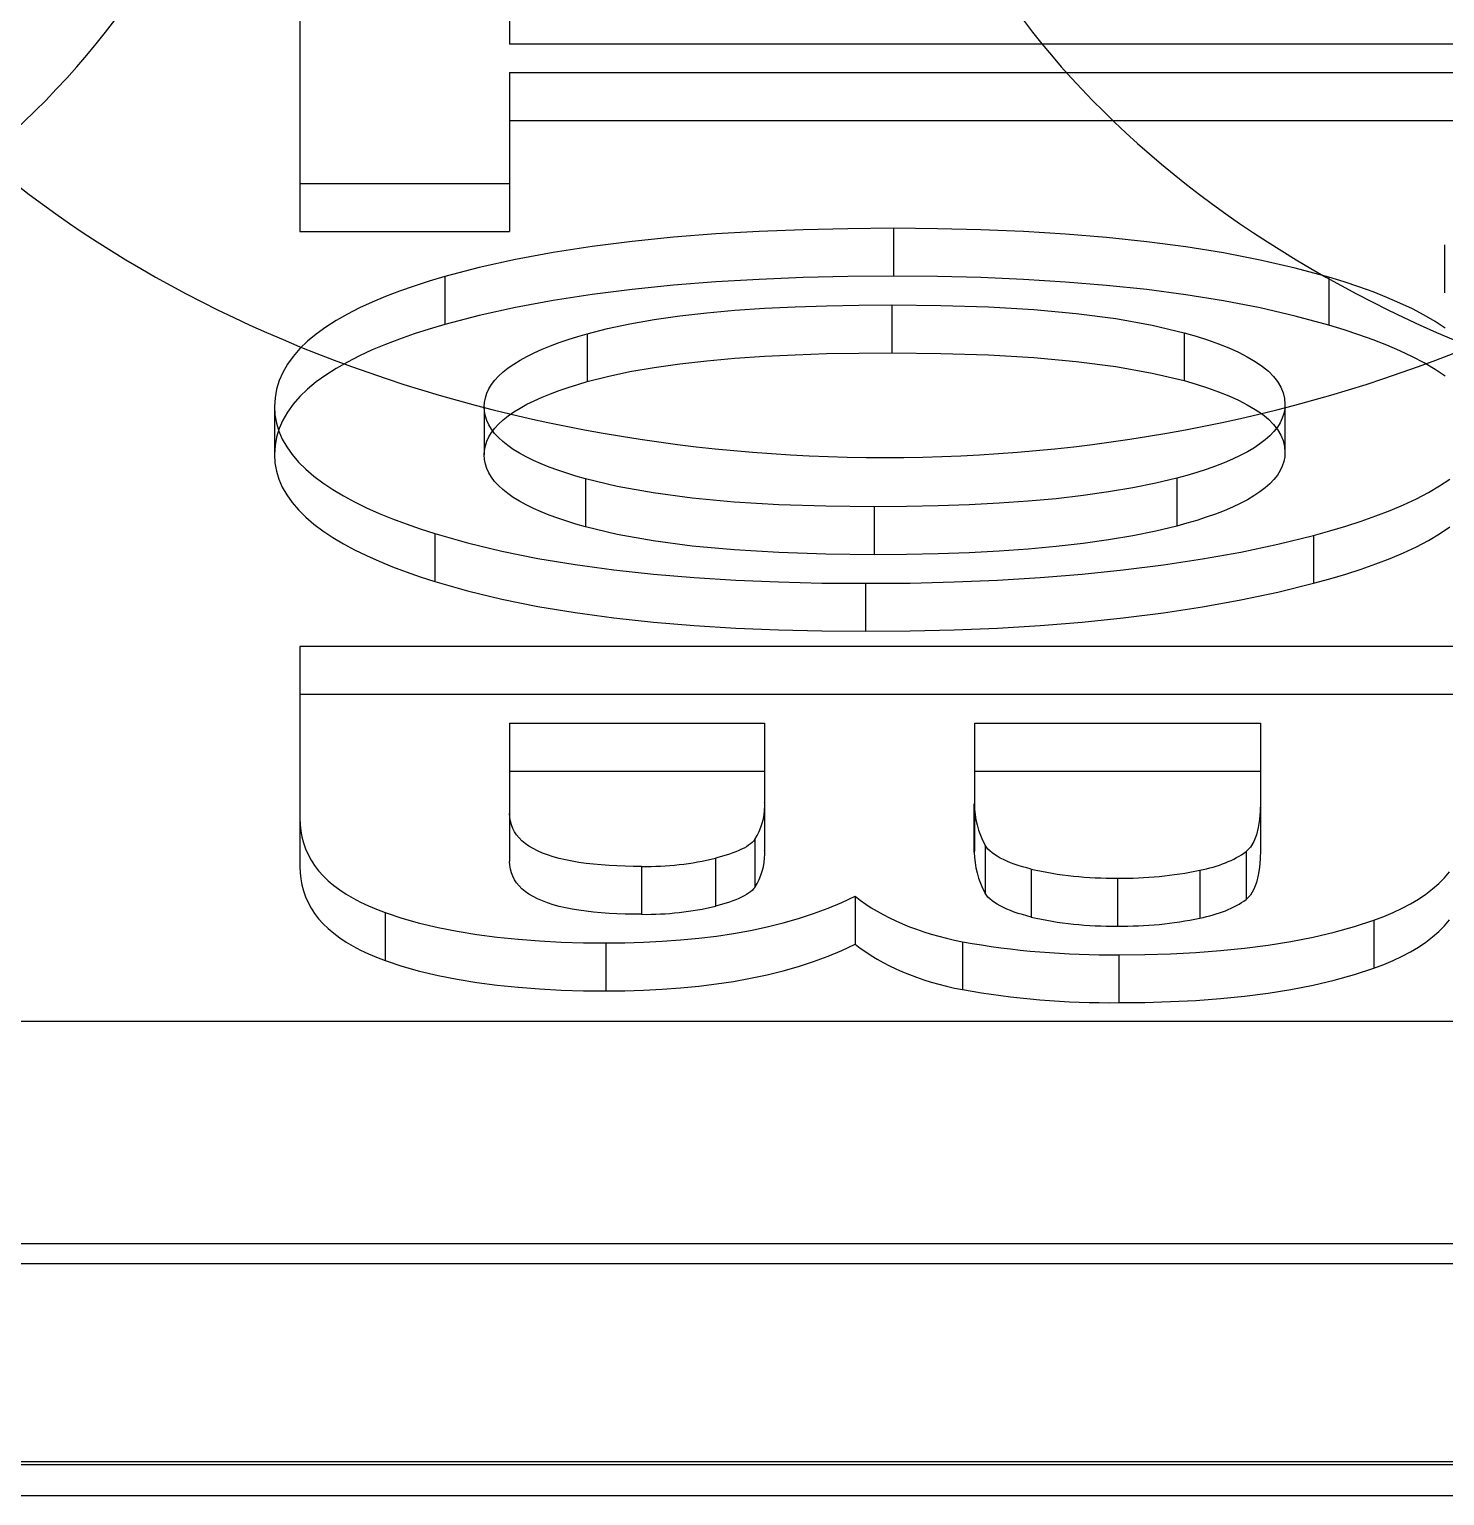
# Model space of a CAD drawing. Extents: x 0 to 171, y 0 to 233.
# Drawn here: x 101.325 to 103.731, y 15.515 to 18.006 of the extents above; entities that cross this region are included whole.
import ezdxf

# ---------------------------------------------------------------- set-up
doc = ezdxf.new("R2010")
doc.units = 0
doc.layers.add('-15N-THT. THIẾT BỊ ĐÓNG MỞ', color=40, linetype='CONTINUOUS')

# ---------------------------------------------------------------- blocks, each defined once
blk = doc.blocks.new('06 - N - SC VSD CHIẾU TRÊN ATV630U75~D11N4')
at = {"layer": '-15N-THT. THIẾT BỊ ĐÓNG MỞ'}
for p, q in [((16.2853, -214.7559), (16.2853, -215.3447)), ((16.6417, -214.7559), (16.6417, -215.026)), ((18.2737, -215.026), (16.6417, -215.026)), ((16.6417, -215.0746), (18.2737, -215.0746)), ((16.6417, -215.0746), (16.6417, -215.3447)), ((16.6417, -215.156), (18.2737, -215.156)), ((16.2853, -215.2632), (16.6417, -215.2632)), ((16.2853, -215.3447), (16.6417, -215.3447)), ((16.9203, -215.3543), (16.8501, -215.3614)), ((16.9922, -215.3486), (16.9203, -215.3543)), ((17.0657, -215.3444), (16.9922, -215.3486)), ((17.1405, -215.3414), (17.0657, -215.3444)), ((17.2165, -215.3397), (17.1405, -215.3414)), ((17.2937, -215.3391), (17.2165, -215.3397)), ((17.3686, -215.3397), (17.2937, -215.3391)), ((17.2937, -215.3391), (17.2937, -215.4205)), ((17.4423, -215.3414), (17.3686, -215.3397)), ((17.5149, -215.3445), (17.4423, -215.3414)), ((17.5862, -215.3488), (17.5149, -215.3445)), ((17.6561, -215.3546), (17.5862, -215.3488)), ((17.7242, -215.3618), (17.6561, -215.3546)), ((16.7155, -215.3803), (16.6515, -215.3922)), ((16.7817, -215.37), (16.7155, -215.3803)), ((16.8501, -215.3614), (16.7817, -215.37)), ((17.7906, -215.3706), (17.7242, -215.3618)), ((17.8549, -215.3809), (17.7906, -215.3706)), ((17.917, -215.393), (17.8549, -215.3809)), ((18.2305, -215.367), (18.2305, -215.4485)), ((16.5901, -215.4058), (16.5313, -215.4212)), ((16.6515, -215.3922), (16.5901, -215.4058)), ((17.9767, -215.4067), (17.917, -215.393)), ((18.0338, -215.4222), (17.9767, -215.4067)), ((16.5049, -215.429), (16.4792, -215.4372)), ((16.5313, -215.4212), (16.5049, -215.429)), ((16.5313, -215.4212), (16.5313, -215.5026)), ((16.9203, -215.4357), (16.8501, -215.4428)), ((16.9922, -215.4301), (16.9203, -215.4357)), ((17.0657, -215.4258), (16.9922, -215.4301)), ((17.1405, -215.4228), (17.0657, -215.4258)), ((17.2165, -215.4211), (17.1405, -215.4228)), ((17.2937, -215.4205), (17.2165, -215.4211)), ((17.3686, -215.4211), (17.2937, -215.4205)), ((17.4423, -215.4229), (17.3686, -215.4211)), ((17.5149, -215.4259), (17.4423, -215.4229)), ((17.5862, -215.4303), (17.5149, -215.4259)), ((17.6561, -215.436), (17.5862, -215.4303)), ((18.0597, -215.4302), (18.0338, -215.4222)), ((18.0338, -215.4222), (18.0338, -215.5037)), ((18.0848, -215.4385), (18.0597, -215.4302)), ((16.4307, -215.4549), (16.408, -215.4644)), ((16.4545, -215.4458), (16.4307, -215.4549)), ((16.4792, -215.4372), (16.4545, -215.4458)), ((16.7817, -215.4515), (16.7155, -215.4617)), ((16.8501, -215.4428), (16.7817, -215.4515)), ((17.7242, -215.4433), (17.6561, -215.436)), ((17.7906, -215.452), (17.7242, -215.4433)), ((17.8549, -215.4624), (17.7906, -215.452)), ((18.109, -215.4472), (18.0848, -215.4385)), ((18.1323, -215.4564), (18.109, -215.4472)), ((18.1545, -215.466), (18.1323, -215.4564)), ((16.3659, -215.4847), (16.3468, -215.4956)), ((16.3863, -215.4743), (16.3659, -215.4847)), ((16.408, -215.4644), (16.3863, -215.4743)), ((16.6515, -215.4736), (16.5901, -215.4872)), ((16.7155, -215.4617), (16.6515, -215.4736)), ((16.9306, -215.4879), (16.9765, -215.4826)), ((16.9765, -215.4826), (17.0246, -215.4783)), ((17.0246, -215.4783), (17.0747, -215.4749)), ((17.0747, -215.4749), (17.1266, -215.4724)), ((17.1266, -215.4724), (17.1801, -215.4706)), ((17.1801, -215.4706), (17.235, -215.4695)), ((17.235, -215.4695), (17.291, -215.4692)), ((17.291, -215.4692), (17.291, -215.5506)), ((17.291, -215.4692), (17.3742, -215.47)), ((17.3742, -215.47), (17.4552, -215.4726)), ((17.4552, -215.4726), (17.5322, -215.4771)), ((17.5322, -215.4771), (17.6043, -215.4837)), ((17.6043, -215.4837), (17.6719, -215.4925)), ((17.917, -215.4744), (17.8549, -215.4624)), ((17.9767, -215.4882), (17.917, -215.4744)), ((18.1756, -215.476), (18.1545, -215.466)), ((18.1955, -215.4864), (18.1756, -215.476)), ((16.3291, -215.5069), (16.3129, -215.5187)), ((16.3468, -215.4956), (16.3291, -215.5069)), ((16.5049, -215.5104), (16.4792, -215.5186)), ((16.5313, -215.5026), (16.5049, -215.5104)), ((16.5901, -215.4872), (16.5313, -215.5026)), ((16.7736, -215.5181), (16.8081, -215.5092)), ((16.8081, -215.5092), (16.8461, -215.5012)), ((16.8461, -215.5012), (16.8871, -215.494)), ((16.8871, -215.494), (16.9306, -215.4879)), ((17.6719, -215.4925), (17.7336, -215.5035)), ((17.7336, -215.5035), (17.7878, -215.5164)), ((18.0338, -215.5037), (17.9767, -215.4882)), ((18.0597, -215.5116), (18.0338, -215.5037)), ((18.2141, -215.4973), (18.1955, -215.4864)), ((18.2314, -215.5086), (18.2141, -215.4973)), ((16.2982, -215.5309), (16.2851, -215.5435)), ((16.3129, -215.5187), (16.2982, -215.5309)), ((16.4545, -215.5273), (16.4307, -215.5363)), ((16.4792, -215.5186), (16.4545, -215.5273)), ((16.711, -215.5387), (16.7259, -215.5332)), ((16.7259, -215.5332), (16.7413, -215.5279)), ((16.7413, -215.5279), (16.7573, -215.5229)), ((16.7573, -215.5229), (16.7736, -215.5181)), ((16.7736, -215.5181), (16.7736, -215.5995)), ((17.7878, -215.5164), (17.7878, -215.5979)), ((17.7878, -215.5164), (17.8081, -215.5223)), ((17.8081, -215.5223), (17.8276, -215.5286)), ((17.8276, -215.5286), (17.8462, -215.5352)), ((17.8462, -215.5352), (17.8638, -215.5422)), ((18.0848, -215.52), (18.0597, -215.5116)), ((18.109, -215.5287), (18.0848, -215.52)), ((18.1323, -215.5378), (18.109, -215.5287)), ((16.2737, -215.5566), (16.264, -215.57)), ((16.2851, -215.5435), (16.2737, -215.5566)), ((16.3863, -215.5558), (16.3659, -215.5662)), ((16.408, -215.5458), (16.3863, -215.5558)), ((16.4307, -215.5363), (16.408, -215.5458)), ((16.6594, -215.563), (16.6709, -215.5567)), ((16.6709, -215.5567), (16.6834, -215.5505)), ((16.6834, -215.5505), (16.6968, -215.5445)), ((16.6968, -215.5445), (16.711, -215.5387)), ((16.9765, -215.5641), (17.0246, -215.5598)), ((17.0246, -215.5598), (17.0747, -215.5564)), ((17.0747, -215.5564), (17.1266, -215.5538)), ((17.1266, -215.5538), (17.1801, -215.552)), ((17.1801, -215.552), (17.235, -215.551)), ((17.235, -215.551), (17.291, -215.5506)), ((17.291, -215.5506), (17.3742, -215.5515)), ((17.3742, -215.5515), (17.4552, -215.5541)), ((17.4552, -215.5541), (17.5322, -215.5586)), ((17.5322, -215.5586), (17.6043, -215.5651)), ((17.8638, -215.5422), (17.8801, -215.5495)), ((17.8801, -215.5495), (17.8951, -215.5572)), ((17.8951, -215.5572), (17.9087, -215.5653)), ((18.1545, -215.5474), (18.1323, -215.5378)), ((18.1756, -215.5574), (18.1545, -215.5474)), ((18.1955, -215.5678), (18.1756, -215.5574)), ((16.2561, -215.5838), (16.2499, -215.5979)), ((16.264, -215.57), (16.2561, -215.5838)), ((16.3468, -215.577), (16.3291, -215.5884)), ((16.3659, -215.5662), (16.3468, -215.577)), ((16.623, -215.5901), (16.6306, -215.5831)), ((16.6306, -215.5831), (16.6392, -215.5763)), ((16.6392, -215.5763), (16.6488, -215.5696)), ((16.6488, -215.5696), (16.6594, -215.563)), ((16.8081, -215.5907), (16.8461, -215.5826)), ((16.8461, -215.5826), (16.8871, -215.5755)), ((16.8871, -215.5755), (16.9306, -215.5693)), ((16.9306, -215.5693), (16.9765, -215.5641)), ((17.6043, -215.5651), (17.6719, -215.5739)), ((17.6719, -215.5739), (17.7336, -215.585)), ((17.7336, -215.585), (17.7878, -215.5979)), ((17.9087, -215.5653), (17.9207, -215.5736)), ((17.9207, -215.5736), (17.931, -215.582)), ((17.931, -215.582), (17.9397, -215.5907)), ((18.2141, -215.5787), (18.1955, -215.5678)), ((18.2314, -215.59), (18.2141, -215.5787)), ((16.2499, -215.5979), (16.2456, -215.6122)), ((16.3129, -215.6001), (16.2982, -215.6123)), ((16.3291, -215.5884), (16.3129, -215.6001)), ((16.6064, -215.6119), (16.6109, -215.6045)), ((16.6109, -215.6045), (16.6164, -215.5973)), ((16.6164, -215.5973), (16.623, -215.5901)), ((16.7259, -215.6146), (16.7413, -215.6093)), ((16.7413, -215.6093), (16.7573, -215.6043)), ((16.7573, -215.6043), (16.7736, -215.5995)), ((16.7736, -215.5995), (16.8081, -215.5907)), ((17.7878, -215.5979), (17.8081, -215.6038)), ((17.8081, -215.6038), (17.8276, -215.61)), ((17.8276, -215.61), (17.8462, -215.6166)), ((17.9397, -215.5907), (17.9467, -215.5996)), ((17.9467, -215.5996), (17.9522, -215.6089)), ((17.9522, -215.6089), (17.9561, -215.6184)), ((16.243, -215.6269), (16.2421, -215.6417)), ((16.2456, -215.6122), (16.243, -215.6269)), ((16.2851, -215.625), (16.2737, -215.638)), ((16.2982, -215.6123), (16.2851, -215.625)), ((16.5985, -215.6426), (16.599, -215.6348)), ((16.599, -215.6348), (16.6005, -215.6271)), ((16.6005, -215.6271), (16.6029, -215.6194)), ((16.6029, -215.6194), (16.6064, -215.6119)), ((16.6709, -215.6381), (16.6834, -215.6319)), ((16.6834, -215.6319), (16.6968, -215.6259)), ((16.6968, -215.6259), (16.711, -215.6202)), ((16.711, -215.6202), (16.7259, -215.6146)), ((17.8462, -215.6166), (17.8638, -215.6236)), ((17.8638, -215.6236), (17.8801, -215.6309)), ((17.8801, -215.6309), (17.8951, -215.6387)), ((17.9561, -215.6184), (17.9584, -215.628)), ((17.9584, -215.628), (17.9592, -215.6378)), ((16.2421, -215.6417), (16.2429, -215.6559)), ((16.2421, -215.6418), (16.2421, -215.7232)), ((16.2429, -215.6559), (16.2454, -215.6699)), ((16.264, -215.6514), (16.2561, -215.6652)), ((16.2737, -215.638), (16.264, -215.6514)), ((16.5985, -215.6426), (16.5985, -215.7241)), ((16.599, -215.6504), (16.5985, -215.6426)), ((16.6004, -215.6581), (16.599, -215.6504)), ((16.6029, -215.6657), (16.6004, -215.6581)), ((16.6306, -215.6645), (16.6392, -215.6577)), ((16.6392, -215.6577), (16.6488, -215.651)), ((16.6488, -215.651), (16.6594, -215.6445)), ((16.6594, -215.6445), (16.6709, -215.6381)), ((17.8951, -215.6387), (17.9087, -215.6467)), ((17.9087, -215.6467), (17.9207, -215.655)), ((17.9207, -215.655), (17.931, -215.6635)), ((17.9571, -215.6538), (17.9545, -215.6617)), ((17.9587, -215.6459), (17.9571, -215.6538)), ((17.9592, -215.6378), (17.9587, -215.6459)), ((17.9592, -215.6379), (17.9592, -215.7193)), ((16.2454, -215.6699), (16.2496, -215.6837)), ((16.2499, -215.6793), (16.2456, -215.6937)), ((16.2496, -215.6837), (16.2554, -215.6973)), ((16.2561, -215.6652), (16.2499, -215.6793)), ((16.6063, -215.6732), (16.6029, -215.6657)), ((16.6107, -215.6805), (16.6063, -215.6732)), ((16.6161, -215.6876), (16.6107, -215.6805)), ((16.6109, -215.686), (16.6164, -215.6787)), ((16.6164, -215.6787), (16.623, -215.6716)), ((16.623, -215.6716), (16.6306, -215.6645)), ((17.931, -215.6635), (17.9397, -215.6721)), ((17.9404, -215.6842), (17.9335, -215.6915)), ((17.9397, -215.6721), (17.9467, -215.6811)), ((17.9462, -215.6769), (17.9404, -215.6842)), ((17.9509, -215.6693), (17.9462, -215.6769)), ((17.9467, -215.6811), (17.9522, -215.6903)), ((17.9545, -215.6617), (17.9509, -215.6693)), ((16.243, -215.7083), (16.2421, -215.7232)), ((16.2456, -215.6937), (16.243, -215.7083)), ((16.2554, -215.6973), (16.2629, -215.7105)), ((16.599, -215.7163), (16.6005, -215.7085)), ((16.6005, -215.7085), (16.6029, -215.7009)), ((16.6029, -215.7009), (16.6064, -215.6934)), ((16.6064, -215.6934), (16.6109, -215.686)), ((16.6225, -215.6946), (16.6161, -215.6876)), ((16.63, -215.7014), (16.6225, -215.6946)), ((16.6384, -215.7081), (16.63, -215.7014)), ((16.6479, -215.7147), (16.6384, -215.7081)), ((17.9165, -215.7055), (17.9065, -215.7123)), ((17.9256, -215.6986), (17.9165, -215.7055)), ((17.9335, -215.6915), (17.9256, -215.6986)), ((17.9522, -215.6903), (17.9561, -215.6998)), ((17.9561, -215.6998), (17.9584, -215.7095)), ((17.9584, -215.7095), (17.9592, -215.7193)), ((16.2421, -215.7232), (16.2429, -215.7374)), ((16.2629, -215.7105), (16.2721, -215.7235)), ((16.2721, -215.7235), (16.2829, -215.7361)), ((16.5985, -215.7241), (16.599, -215.7163)), ((16.599, -215.7318), (16.5985, -215.7241)), ((16.6004, -215.7395), (16.599, -215.7318)), ((16.6584, -215.7211), (16.6479, -215.7147)), ((16.6699, -215.7274), (16.6584, -215.7211)), ((16.6822, -215.7334), (16.6699, -215.7274)), ((16.6953, -215.7392), (16.6822, -215.7334)), ((17.87, -215.7314), (17.8559, -215.7374)), ((17.8832, -215.7252), (17.87, -215.7314)), ((17.8954, -215.7188), (17.8832, -215.7252)), ((17.9065, -215.7123), (17.8954, -215.7188)), ((17.9587, -215.7273), (17.9571, -215.7353)), ((17.9592, -215.7193), (17.9587, -215.7273)), ((16.2429, -215.7374), (16.2454, -215.7514)), ((16.2454, -215.7514), (16.2496, -215.7652)), ((16.2829, -215.7361), (16.2952, -215.7483)), ((16.2952, -215.7483), (16.3091, -215.7602)), ((16.6029, -215.7471), (16.6004, -215.7395)), ((16.6063, -215.7546), (16.6029, -215.7471)), ((16.6107, -215.7619), (16.6063, -215.7546)), ((16.7091, -215.7448), (16.6953, -215.7392)), ((16.7236, -215.7501), (16.7091, -215.7448)), ((16.7388, -215.7552), (16.7236, -215.7501)), ((16.7544, -215.76), (16.7388, -215.7552)), ((17.7925, -215.7588), (17.7753, -215.7635)), ((17.8092, -215.7538), (17.7925, -215.7588)), ((17.8254, -215.7486), (17.8092, -215.7538)), ((17.841, -215.7431), (17.8254, -215.7486)), ((17.8559, -215.7374), (17.841, -215.7431)), ((17.9462, -215.7583), (17.9404, -215.7657)), ((17.9509, -215.7508), (17.9462, -215.7583)), ((17.9545, -215.7431), (17.9509, -215.7508)), ((17.9571, -215.7353), (17.9545, -215.7431)), ((16.2496, -215.7652), (16.2554, -215.7787)), ((16.2554, -215.7787), (16.2629, -215.792)), ((16.3091, -215.7602), (16.3244, -215.7717)), ((16.3244, -215.7717), (16.3411, -215.7828)), ((16.3411, -215.7828), (16.3591, -215.7935)), ((16.6161, -215.7691), (16.6107, -215.7619)), ((16.6225, -215.776), (16.6161, -215.7691)), ((16.63, -215.7828), (16.6225, -215.776)), ((16.6384, -215.7896), (16.63, -215.7828)), ((16.7705, -215.7647), (16.7544, -215.76)), ((16.7705, -215.7647), (16.7705, -215.8461)), ((16.8242, -215.7775), (16.7705, -215.7647)), ((16.8853, -215.7886), (16.8242, -215.7775)), ((17.7008, -215.78), (17.6595, -215.787)), ((17.7395, -215.7721), (17.7008, -215.78)), ((17.7753, -215.7635), (17.7395, -215.7721)), ((17.7753, -215.7635), (17.7753, -215.8449)), ((17.9256, -215.78), (17.9165, -215.787)), ((17.9335, -215.7729), (17.9256, -215.78)), ((17.9404, -215.7657), (17.9335, -215.7729)), ((18.2028, -215.7878), (18.2218, -215.7767)), ((18.2218, -215.7767), (18.2392, -215.7651)), ((16.2629, -215.792), (16.2721, -215.8049)), ((16.2721, -215.8049), (16.2829, -215.8175)), ((16.3591, -215.7935), (16.3783, -215.8039)), ((16.3783, -215.8039), (16.3987, -215.8138)), ((16.6479, -215.7962), (16.6384, -215.7896)), ((16.6584, -215.8026), (16.6479, -215.7962)), ((16.6699, -215.8089), (16.6584, -215.8026)), ((16.6822, -215.8149), (16.6699, -215.8089)), ((16.952, -215.7974), (16.8853, -215.7886)), ((17.0233, -215.8041), (16.952, -215.7974)), ((17.0992, -215.8086), (17.0233, -215.8041)), ((17.1792, -215.8113), (17.0992, -215.8086)), ((17.4225, -215.8089), (17.37, -215.8107)), ((17.4734, -215.8062), (17.4225, -215.8089)), ((17.5228, -215.8027), (17.4734, -215.8062)), ((17.5704, -215.7984), (17.5228, -215.8027)), ((17.616, -215.7931), (17.5704, -215.7984)), ((17.6595, -215.787), (17.616, -215.7931)), ((17.8832, -215.8067), (17.87, -215.8128)), ((17.8954, -215.8003), (17.8832, -215.8067)), ((17.9065, -215.7937), (17.8954, -215.8003)), ((17.9165, -215.787), (17.9065, -215.7937)), ((18.1378, -215.8185), (18.1607, -215.8087)), ((18.1607, -215.8087), (18.1824, -215.7985)), ((18.1824, -215.7985), (18.2028, -215.7878)), ((16.2829, -215.8175), (16.2952, -215.8298)), ((16.2952, -215.8298), (16.3091, -215.8417)), ((16.3987, -215.8138), (16.4201, -215.8233)), ((16.4201, -215.8233), (16.4425, -215.8325)), ((16.4425, -215.8325), (16.4658, -215.8412)), ((16.6953, -215.8207), (16.6822, -215.8149)), ((16.7091, -215.8262), (16.6953, -215.8207)), ((16.7236, -215.8315), (16.7091, -215.8262)), ((16.7388, -215.8366), (16.7236, -215.8315)), ((17.2613, -215.8122), (17.1792, -215.8113)), ((17.3162, -215.8118), (17.2613, -215.8122)), ((17.2613, -215.8122), (17.2613, -215.8936)), ((17.37, -215.8107), (17.3162, -215.8118)), ((17.8254, -215.83), (17.8092, -215.8352)), ((17.841, -215.8245), (17.8254, -215.83)), ((17.8559, -215.8188), (17.841, -215.8245)), ((17.87, -215.8128), (17.8559, -215.8188)), ((18.0886, -215.8366), (18.1138, -215.8278)), ((18.1138, -215.8278), (18.1378, -215.8185)), ((16.3091, -215.8417), (16.3244, -215.8532)), ((16.3244, -215.8532), (16.3411, -215.8643)), ((16.4658, -215.8412), (16.4899, -215.8496)), ((16.4899, -215.8496), (16.5148, -215.8577)), ((16.5148, -215.8577), (16.5703, -215.8736)), ((16.5148, -215.8577), (16.5148, -215.9391)), ((16.7544, -215.8415), (16.7388, -215.8366)), ((16.7705, -215.8461), (16.7544, -215.8415)), ((16.8242, -215.859), (16.7705, -215.8461)), ((16.8853, -215.87), (16.8242, -215.859)), ((17.7395, -215.8535), (17.7008, -215.8614)), ((17.7753, -215.8449), (17.7395, -215.8535)), ((17.7925, -215.8402), (17.7753, -215.8449)), ((17.8092, -215.8352), (17.7925, -215.8402)), ((18.0078, -215.8607), (18.0356, -215.8531)), ((18.0356, -215.8531), (18.0625, -215.8451)), ((18.0625, -215.8451), (18.0886, -215.8366)), ((18.2028, -215.8693), (18.2218, -215.8581)), ((18.2218, -215.8581), (18.2392, -215.8465)), ((16.3411, -215.8643), (16.3591, -215.875)), ((16.3591, -215.875), (16.3783, -215.8853)), ((16.5703, -215.8736), (16.6286, -215.8876)), ((16.952, -215.8789), (16.8853, -215.87)), ((17.0233, -215.8855), (16.952, -215.8789)), ((17.5228, -215.8842), (17.4734, -215.8877)), ((17.5704, -215.8798), (17.5228, -215.8842)), ((17.616, -215.8746), (17.5704, -215.8798)), ((17.6595, -215.8685), (17.616, -215.8746)), ((17.7008, -215.8614), (17.6595, -215.8685)), ((17.884, -215.889), (17.947, -215.8757)), ((17.947, -215.8757), (18.0078, -215.8607)), ((18.0078, -215.8607), (18.0078, -215.9422)), ((18.1607, -215.8902), (18.1824, -215.88)), ((18.1824, -215.88), (18.2028, -215.8693)), ((16.3783, -215.8853), (16.3987, -215.8952)), ((16.3987, -215.8952), (16.4201, -215.9048)), ((16.4201, -215.9048), (16.4425, -215.9139)), ((16.6286, -215.8876), (16.6896, -215.8999)), ((16.6896, -215.8999), (16.753, -215.9104)), ((17.0992, -215.8901), (17.0233, -215.8855)), ((17.1792, -215.8927), (17.0992, -215.8901)), ((17.2613, -215.8936), (17.1792, -215.8927)), ((17.3162, -215.8932), (17.2613, -215.8936)), ((17.37, -215.8922), (17.3162, -215.8932)), ((17.4225, -215.8903), (17.37, -215.8922)), ((17.4734, -215.8877), (17.4225, -215.8903)), ((17.7525, -215.9109), (17.8192, -215.9007)), ((17.8192, -215.9007), (17.884, -215.889)), ((18.1138, -215.9092), (18.1378, -215.8999)), ((18.1378, -215.8999), (18.1607, -215.8902)), ((16.4425, -215.9139), (16.4658, -215.9227)), ((16.4658, -215.9227), (16.4899, -215.9311)), ((16.4899, -215.9311), (16.5148, -215.9391)), ((16.753, -215.9104), (16.8186, -215.9193)), ((16.8186, -215.9193), (16.8861, -215.9266)), ((16.8861, -215.9266), (16.9554, -215.9325)), ((16.9554, -215.9325), (17.0262, -215.9368)), ((17.4706, -215.9368), (17.5431, -215.9324)), ((17.5431, -215.9324), (17.6144, -215.9267)), ((17.6144, -215.9267), (17.6842, -215.9195)), ((17.6842, -215.9195), (17.7525, -215.9109)), ((18.0356, -215.9345), (18.0625, -215.9265)), ((18.0625, -215.9265), (18.0886, -215.9181)), ((18.0886, -215.9181), (18.1138, -215.9092)), ((16.5148, -215.9391), (16.5703, -215.955)), ((16.5703, -215.955), (16.6286, -215.9691)), ((17.0262, -215.9368), (17.0984, -215.9399)), ((17.0984, -215.9399), (17.1719, -215.9417)), ((17.1719, -215.9417), (17.2465, -215.9422)), ((17.2465, -215.9422), (17.3222, -215.9417)), ((17.2465, -215.9422), (17.2465, -216.0237)), ((17.3222, -215.9417), (17.3969, -215.9399)), ((17.3969, -215.9399), (17.4706, -215.9368)), ((17.884, -215.9704), (17.947, -215.9571)), ((17.947, -215.9571), (18.0078, -215.9422)), ((18.0078, -215.9422), (18.0356, -215.9345)), ((16.6286, -215.9691), (16.6896, -215.9813)), ((16.6896, -215.9813), (16.753, -215.9919)), ((17.7525, -215.9923), (17.8192, -215.9822)), ((17.8192, -215.9822), (17.884, -215.9704)), ((16.753, -215.9919), (16.8186, -216.0008)), ((16.8186, -216.0008), (16.8861, -216.0081)), ((16.8861, -216.0081), (16.9554, -216.0139)), ((17.5431, -216.0139), (17.6144, -216.0081)), ((17.6144, -216.0081), (17.6842, -216.001)), ((17.6842, -216.001), (17.7525, -215.9923)), ((16.9554, -216.0139), (17.0262, -216.0183)), ((17.0262, -216.0183), (17.0984, -216.0213)), ((17.0984, -216.0213), (17.1719, -216.0231)), ((17.1719, -216.0231), (17.2465, -216.0237)), ((17.2465, -216.0237), (17.3222, -216.0231)), ((17.3222, -216.0231), (17.3969, -216.0213)), ((17.3969, -216.0213), (17.4706, -216.0182)), ((17.4706, -216.0182), (17.5431, -216.0139)), ((18.2737, -216.0498), (16.2853, -216.0498)), ((16.2853, -216.0498), (16.2853, -216.4235)), ((18.2737, -216.1312), (16.2853, -216.1312)), ((16.6417, -216.1798), (17.075, -216.1798)), ((16.6417, -216.1798), (16.6417, -216.4148)), ((17.075, -216.1798), (17.075, -216.3953)), ((17.4314, -216.1798), (17.9174, -216.1798)), ((17.4314, -216.1798), (17.4314, -216.3935)), ((17.9174, -216.1798), (17.9174, -216.3957)), ((16.6417, -216.2613), (17.075, -216.2613)), ((17.4314, -216.2613), (17.9174, -216.2613)), ((17.0753, -216.4021), (17.0753, -216.3207)), ((17.4313, -216.399), (17.4313, -216.3175)), ((17.917, -216.329), (17.9158, -216.3432)), ((17.9174, -216.3143), (17.917, -216.329)), ((16.2853, -216.342), (16.2857, -216.3525)), ((16.2857, -216.3525), (16.2868, -216.3629)), ((16.642, -216.3399), (16.6417, -216.3333)), ((16.643, -216.3463), (16.642, -216.3399)), ((16.6446, -216.3525), (16.643, -216.3463)), ((16.6469, -216.3585), (16.6446, -216.3525)), ((17.9137, -216.3568), (17.9106, -216.3693)), ((17.9158, -216.3432), (17.9137, -216.3568)), ((16.2868, -216.3629), (16.2886, -216.3731)), ((16.2886, -216.3731), (16.2913, -216.3832)), ((16.6499, -216.3642), (16.6469, -216.3585)), ((16.6534, -216.3696), (16.6499, -216.3642)), ((16.6576, -216.3748), (16.6534, -216.3696)), ((16.6626, -216.3797), (16.6576, -216.3748)), ((16.6682, -216.3843), (16.6626, -216.3797)), ((17.0562, -216.3801), (17.0537, -216.3825)), ((17.0582, -216.3776), (17.0562, -216.3801)), ((17.0582, -216.3776), (17.0582, -216.4591)), ((17.9061, -216.3806), (17.9003, -216.3903)), ((17.9106, -216.3693), (17.9061, -216.3806)), ((16.2913, -216.3832), (16.2948, -216.3931)), ((16.2948, -216.3931), (16.2991, -216.4029)), ((16.2991, -216.4029), (16.3042, -216.4124)), ((16.6745, -216.3887), (16.6682, -216.3843)), ((16.6814, -216.3929), (16.6745, -216.3887)), ((16.6891, -216.3968), (16.6814, -216.3929)), ((16.6973, -216.4004), (16.6891, -216.3968)), ((16.7062, -216.4037), (16.6973, -216.4004)), ((16.7156, -216.4067), (16.7062, -216.4037)), ((16.7258, -216.4095), (16.7156, -216.4067)), ((17.0036, -216.4058), (16.9975, -216.4076)), ((17.0095, -216.404), (17.0036, -216.4058)), ((17.0152, -216.4022), (17.0095, -216.404)), ((17.0208, -216.4002), (17.0152, -216.4022)), ((17.026, -216.3982), (17.0208, -216.4002)), ((17.031, -216.3962), (17.026, -216.3982)), ((17.0357, -216.394), (17.031, -216.3962)), ((17.04, -216.3919), (17.0357, -216.394)), ((17.044, -216.3896), (17.04, -216.3919)), ((17.0476, -216.3873), (17.044, -216.3896)), ((17.0509, -216.385), (17.0476, -216.3873)), ((17.0537, -216.3825), (17.0509, -216.385)), ((17.4496, -216.3871), (17.4496, -216.4685)), ((17.4518, -216.3904), (17.4496, -216.3871)), ((17.4545, -216.3936), (17.4518, -216.3904)), ((17.4577, -216.3968), (17.4545, -216.3936)), ((17.4614, -216.4), (17.4577, -216.3968)), ((17.4656, -216.4031), (17.4614, -216.4)), ((17.4701, -216.406), (17.4656, -216.4031)), ((17.4752, -216.4089), (17.4701, -216.406)), ((17.9003, -216.3903), (17.8934, -216.398)), ((17.8934, -216.398), (17.8934, -216.4794)), ((17.9174, -216.3957), (17.917, -216.4104)), ((16.2853, -216.4235), (16.2857, -216.4339)), ((16.3042, -216.4124), (16.3102, -216.4216)), ((16.3102, -216.4216), (16.3171, -216.4305)), ((16.3171, -216.4305), (16.3248, -216.4391)), ((16.642, -216.4213), (16.6417, -216.4148)), ((16.643, -216.4277), (16.642, -216.4213)), ((16.6446, -216.4339), (16.643, -216.4277)), ((16.7365, -216.412), (16.7258, -216.4095)), ((16.7478, -216.4143), (16.7365, -216.412)), ((16.7595, -216.4163), (16.7478, -216.4143)), ((16.7717, -216.418), (16.7595, -216.4163)), ((16.7843, -216.4194), (16.7717, -216.418)), ((16.7973, -216.4206), (16.7843, -216.4194)), ((16.8106, -216.4215), (16.7973, -216.4206)), ((16.8241, -216.4222), (16.8106, -216.4215)), ((16.8378, -216.4227), (16.8241, -216.4222)), ((16.8517, -216.423), (16.8378, -216.4227)), ((16.8658, -216.4231), (16.8517, -216.423)), ((16.8658, -216.4231), (16.8658, -216.5045)), ((16.9975, -216.4076), (16.9913, -216.4092)), ((16.9913, -216.4092), (16.9913, -216.4907)), ((17.4806, -216.4116), (17.4752, -216.4089)), ((17.4864, -216.4142), (17.4806, -216.4116)), ((17.4925, -216.4168), (17.4864, -216.4142)), ((17.499, -216.4191), (17.4925, -216.4168)), ((17.5059, -216.4214), (17.499, -216.4191)), ((17.5129, -216.4236), (17.5059, -216.4214)), ((17.5203, -216.4257), (17.5129, -216.4236)), ((17.5278, -216.4276), (17.5203, -216.4257)), ((17.5278, -216.4276), (17.5278, -216.5091)), ((17.8144, -216.4295), (17.8144, -216.5109)), ((17.9158, -216.4247), (17.9137, -216.4382)), ((17.917, -216.4104), (17.9158, -216.4247)), ((16.2857, -216.4339), (16.2868, -216.4443)), ((16.2868, -216.4443), (16.2886, -216.4546)), ((16.2886, -216.4546), (16.2913, -216.4647)), ((16.3248, -216.4391), (16.3333, -216.4474)), ((16.3333, -216.4474), (16.3427, -216.4553)), ((16.3427, -216.4553), (16.3529, -216.463)), ((16.6469, -216.4399), (16.6446, -216.4339)), ((16.6499, -216.4457), (16.6469, -216.4399)), ((16.6534, -216.4511), (16.6499, -216.4457)), ((16.6576, -216.4562), (16.6534, -216.4511)), ((16.6626, -216.4611), (16.6576, -216.4562)), ((17.6744, -216.443), (17.6744, -216.5245)), ((17.9106, -216.4507), (17.9061, -216.462)), ((17.9137, -216.4382), (17.9106, -216.4507)), ((18.2101, -216.4614), (18.2207, -216.4521)), ((18.2207, -216.4521), (18.2302, -216.4425)), ((18.2302, -216.4425), (18.2388, -216.4326)), ((16.2913, -216.4647), (16.2948, -216.4746)), ((16.2948, -216.4746), (16.2991, -216.4843)), ((16.3529, -216.463), (16.3639, -216.4703)), ((16.3639, -216.4703), (16.3757, -216.4772)), ((16.3757, -216.4772), (16.3883, -216.4838)), ((16.6682, -216.4658), (16.6626, -216.4611)), ((16.6745, -216.4702), (16.6682, -216.4658)), ((16.6814, -216.4743), (16.6745, -216.4702)), ((16.6891, -216.4782), (16.6814, -216.4743)), ((16.6973, -216.4818), (16.6891, -216.4782)), ((16.7062, -216.4851), (16.6973, -216.4818)), ((17.0208, -216.4817), (17.0152, -216.4836)), ((17.026, -216.4797), (17.0208, -216.4817)), ((17.031, -216.4776), (17.026, -216.4797)), ((17.0357, -216.4755), (17.031, -216.4776)), ((17.04, -216.4733), (17.0357, -216.4755)), ((17.044, -216.4711), (17.04, -216.4733)), ((17.0476, -216.4688), (17.044, -216.4711)), ((17.0509, -216.4664), (17.0476, -216.4688)), ((17.0537, -216.464), (17.0509, -216.4664)), ((17.0562, -216.4615), (17.0537, -216.464)), ((17.0582, -216.4591), (17.0562, -216.4615)), ((17.2063, -216.4844), (17.2289, -216.4738)), ((17.2289, -216.4738), (17.2289, -216.5553)), ((17.4518, -216.4718), (17.4496, -216.4685)), ((17.4545, -216.4751), (17.4518, -216.4718)), ((17.4577, -216.4783), (17.4545, -216.4751)), ((17.4614, -216.4814), (17.4577, -216.4783)), ((17.4656, -216.4845), (17.4614, -216.4814)), ((17.9003, -216.4718), (17.8934, -216.4794)), ((17.9061, -216.462), (17.9003, -216.4718)), ((18.1726, -216.4867), (18.1861, -216.4786)), ((18.1861, -216.4786), (18.1986, -216.4702)), ((18.1986, -216.4702), (18.2101, -216.4614)), ((16.2991, -216.4843), (16.3042, -216.4938)), ((16.3042, -216.4938), (16.3102, -216.503)), ((16.3102, -216.503), (16.3171, -216.512)), ((16.3883, -216.4838), (16.4016, -216.4901)), ((16.4016, -216.4901), (16.4155, -216.496)), ((16.4155, -216.496), (16.4301, -216.5015)), ((16.4301, -216.5015), (16.4587, -216.511)), ((16.4301, -216.5015), (16.4301, -216.5829)), ((16.7156, -216.4882), (16.7062, -216.4851)), ((16.7258, -216.491), (16.7156, -216.4882)), ((16.7365, -216.4935), (16.7258, -216.491)), ((16.7478, -216.4957), (16.7365, -216.4935)), ((16.7595, -216.4977), (16.7478, -216.4957)), ((16.7717, -216.4994), (16.7595, -216.4977)), ((16.7843, -216.5008), (16.7717, -216.4994)), ((16.7973, -216.502), (16.7843, -216.5008)), ((16.8106, -216.5029), (16.7973, -216.502)), ((16.8241, -216.5036), (16.8106, -216.5029)), ((16.8378, -216.5041), (16.8241, -216.5036)), ((16.8517, -216.5045), (16.8378, -216.5041)), ((16.8658, -216.5045), (16.8517, -216.5045)), ((16.9975, -216.489), (16.9913, -216.4907)), ((17.0036, -216.4873), (16.9975, -216.489)), ((17.0095, -216.4855), (17.0036, -216.4873)), ((17.0152, -216.4836), (17.0095, -216.4855)), ((17.1326, -216.5116), (17.1581, -216.5033)), ((17.1581, -216.5033), (17.1827, -216.4942)), ((17.1827, -216.4942), (17.2063, -216.4844)), ((17.4701, -216.4875), (17.4656, -216.4845)), ((17.4752, -216.4903), (17.4701, -216.4875)), ((17.4806, -216.4931), (17.4752, -216.4903)), ((17.4864, -216.4957), (17.4806, -216.4931)), ((17.4925, -216.4982), (17.4864, -216.4957)), ((17.499, -216.5006), (17.4925, -216.4982)), ((17.5059, -216.5029), (17.499, -216.5006)), ((17.5129, -216.5051), (17.5059, -216.5029)), ((17.5203, -216.5071), (17.5129, -216.5051)), ((18.1271, -216.5083), (18.1431, -216.5015)), ((18.1431, -216.5015), (18.1582, -216.4943)), ((18.1582, -216.4943), (18.1726, -216.4867)), ((16.3171, -216.512), (16.3248, -216.5206)), ((16.3248, -216.5206), (16.3333, -216.5288)), ((16.3333, -216.5288), (16.3427, -216.5368)), ((16.4587, -216.511), (16.4887, -216.5195)), ((16.4887, -216.5195), (16.52, -216.5269)), ((16.52, -216.5269), (16.5524, -216.5334)), ((17.0223, -216.5369), (17.051, -216.5318)), ((17.051, -216.5318), (17.079, -216.5258)), ((17.079, -216.5258), (17.1062, -216.5191)), ((17.1062, -216.5191), (17.1326, -216.5116)), ((17.5278, -216.5091), (17.5203, -216.5071)), ((18.043, -216.5351), (18.0775, -216.5254)), ((18.0775, -216.5254), (18.1104, -216.5146)), ((18.1104, -216.5146), (18.1271, -216.5083)), ((18.1104, -216.5146), (18.1104, -216.596)), ((18.2207, -216.5336), (18.2302, -216.524)), ((18.2302, -216.524), (18.2388, -216.514)), ((16.3427, -216.5368), (16.3529, -216.5444)), ((16.3529, -216.5444), (16.3639, -216.5517)), ((16.3639, -216.5517), (16.3757, -216.5587)), ((16.5524, -216.5334), (16.586, -216.5388)), ((16.586, -216.5388), (16.6206, -216.5434)), ((16.6206, -216.5434), (16.6561, -216.547)), ((16.6561, -216.547), (16.6923, -216.5498)), ((16.6923, -216.5498), (16.7293, -216.5517)), ((16.7293, -216.5517), (16.7669, -216.5528)), ((16.7669, -216.5528), (16.805, -216.5532)), ((16.805, -216.5532), (16.8374, -216.5529)), ((16.805, -216.5532), (16.805, -216.6346)), ((16.8374, -216.5529), (16.8694, -216.5519)), ((16.8694, -216.5519), (16.9011, -216.5503)), ((16.9011, -216.5503), (16.9322, -216.5481)), ((16.9322, -216.5481), (16.9629, -216.5451)), ((16.9629, -216.5451), (16.9929, -216.5414)), ((16.9929, -216.5414), (17.0223, -216.5369)), ((17.2063, -216.5659), (17.2289, -216.5553)), ((17.4111, -216.551), (17.4111, -216.6325)), ((17.9306, -216.557), (17.9694, -216.5508)), ((17.9694, -216.5508), (18.0069, -216.5435)), ((18.0069, -216.5435), (18.043, -216.5351)), ((18.1861, -216.5601), (18.1986, -216.5516)), ((18.1986, -216.5516), (18.2101, -216.5428)), ((18.2101, -216.5428), (18.2207, -216.5336)), ((16.3757, -216.5587), (16.3883, -216.5653)), ((16.3883, -216.5653), (16.4016, -216.5715)), ((16.4016, -216.5715), (16.4155, -216.5774)), ((16.4155, -216.5774), (16.4301, -216.5829)), ((17.1581, -216.5848), (17.1827, -216.5757)), ((17.1827, -216.5757), (17.2063, -216.5659)), ((17.6771, -216.5731), (17.7213, -216.5727)), ((17.6771, -216.5731), (17.6771, -216.6546)), ((17.7213, -216.5727), (17.7649, -216.5715)), ((17.7649, -216.5715), (17.8077, -216.5693)), ((17.8077, -216.5693), (17.8496, -216.5662)), ((17.8496, -216.5662), (17.8906, -216.5621)), ((17.8906, -216.5621), (17.9306, -216.557)), ((18.1431, -216.583), (18.1582, -216.5758)), ((18.1582, -216.5758), (18.1726, -216.5681)), ((18.1726, -216.5681), (18.1861, -216.5601)), ((16.4301, -216.5829), (16.4587, -216.5924)), ((16.4587, -216.5924), (16.4887, -216.6009)), ((16.4887, -216.6009), (16.52, -216.6084)), ((17.079, -216.6073), (17.1062, -216.6005)), ((17.1062, -216.6005), (17.1326, -216.593)), ((17.1326, -216.593), (17.1581, -216.5848)), ((18.0775, -216.6069), (18.1104, -216.596)), ((18.1104, -216.596), (18.1271, -216.5897)), ((18.1271, -216.5897), (18.1431, -216.583)), ((16.52, -216.6084), (16.5524, -216.6148)), ((16.5524, -216.6148), (16.586, -216.6203)), ((16.586, -216.6203), (16.6206, -216.6248)), ((16.6206, -216.6248), (16.6561, -216.6285)), ((16.6561, -216.6285), (16.6923, -216.6312)), ((16.6923, -216.6312), (16.7293, -216.6331)), ((16.9011, -216.6318), (16.9322, -216.6295)), ((16.9322, -216.6295), (16.9629, -216.6265)), ((16.9629, -216.6265), (16.9929, -216.6228)), ((16.9929, -216.6228), (17.0223, -216.6184)), ((17.0223, -216.6184), (17.051, -216.6132)), ((17.051, -216.6132), (17.079, -216.6073)), ((17.9694, -216.6323), (18.0069, -216.625)), ((18.0069, -216.625), (18.043, -216.6165)), ((18.043, -216.6165), (18.0775, -216.6069)), ((16.7293, -216.6331), (16.7669, -216.6343)), ((16.7669, -216.6343), (16.805, -216.6346)), ((16.805, -216.6346), (16.8374, -216.6343)), ((16.8374, -216.6343), (16.8694, -216.6334)), ((16.8694, -216.6334), (16.9011, -216.6318)), ((17.6771, -216.6546), (17.7213, -216.6542)), ((17.7213, -216.6542), (17.7649, -216.6529)), ((17.7649, -216.6529), (17.8077, -216.6508)), ((17.8077, -216.6508), (17.8496, -216.6477)), ((17.8496, -216.6477), (17.8906, -216.6436)), ((17.8906, -216.6436), (17.9306, -216.6385)), ((17.9306, -216.6385), (17.9694, -216.6323)), ((39.5042, -216.6867), (-38.8143, -216.6867)), ((39.5042, -217.0643), (-38.8143, -217.0643)), ((-42.1675, -217.098), (65.906, -217.098)), ((-38.8143, -217.4339), (39.5042, -217.4339)), ((39.5042, -217.4399), (-38.8143, -217.4399)), ((39.5042, -217.4922), (-38.8143, -217.4922))]:
    blk.add_line(p, q, dxfattribs=at)
for centre, major_axis, ratio, start_param, end_param in [((14.2173, -214.3225), (-1.9884, 0), 0.707107, 0, 3.141593), ((17.2795, -214.3225), (-1.9884, 0), 0.707107, 0, 3.141593), ((19.268, -214.3225), (-1.9884, 0), 0.707107, 0, 3.141593), ((16.7779, -216.3207), (-0.2973, 0), 0.573576, 2.801105, 3.141593), ((16.7779, -216.3207), (-0.2973, 0), 0.573576, -3.141592, -3.101469), ((17.8423, -216.3175), (-0.411, 0), 0.573576, -0.023079, 0), ((17.8423, -216.3175), (-0.411, 0), 0.573576, 0, 0.29941), ((16.7779, -216.4021), (-0.2973, 0), 0.573576, 2.801105, 3.141593), ((16.7779, -216.4021), (-0.2973, 0), 0.573576, -3.141592, -3.101469), ((17.8423, -216.399), (-0.411, 0), 0.573576, -0.023079, 0), ((17.8423, -216.399), (-0.411, 0), 0.573576, 0, 0.29941), ((17.761, -216.3371), (-0.1697, 0), 0.573576, 1.891057, 2.465482), ((16.8722, -216.2484), (-0.3047, 0), 0.573576, 1.549794, 1.972508), ((17.6662, -216.2317), (-0.3685, 0), 0.573576, 1.185834, 1.592987), ((17.6831, -216.2284), (-0.3744, 0), 0.573576, 1.547386, 1.929156), ((17.5269, -216.3518), (0.3662, 0), 0.573576, -2.521312, -1.892314), ((17.761, -216.4185), (-0.1697, 0), 0.573576, 1.891057, 2.465482), ((16.8722, -216.3298), (-0.3047, 0), 0.573576, 1.549794, 1.972508), ((17.6662, -216.3132), (-0.3685, 0), 0.573576, 1.185834, 1.592987), ((17.6831, -216.3098), (-0.3744, 0), 0.573576, 1.547386, 1.929156), ((17.5269, -216.4332), (-0.3662, 0), 0.573576, 0.620281, 1.249278), ((17.6613, -216.0986), (0.8275, 0), 0.573576, -1.877861, -1.551673), ((17.6613, -216.18), (-0.8275, 0), 0.573576, 1.263731, 1.58992)]:
    blk.add_ellipse(centre, major_axis=major_axis, ratio=ratio, start_param=start_param, end_param=end_param, dxfattribs=at)

msp = doc.modelspace()

# ---------------------------------------------------------------- block references
msp.add_blockref('06 - N - SC VSD CHIẾU TRÊN ATV630U75~D11N4', (85.5, 233.0068))

doc.saveas('drawing.dxf')
